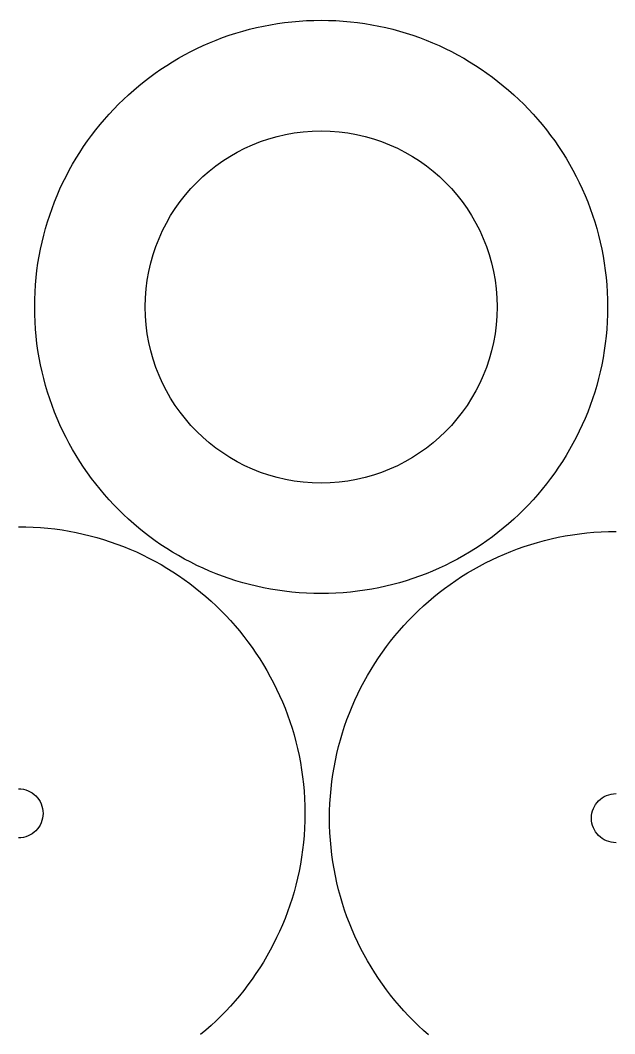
# Model space of a CAD drawing. Extents: x 378 to 958, y 20 to 900.
# Drawn here: x 812.7 to 885.3, y 658.4 to 782.1 of the extents above; entities that cross this region are included whole.
import ezdxf

# ---------------------------------------------------------------- set-up
doc = ezdxf.new("R2010")
doc.units = 0
doc.layers.get('0').update_dxf_attribs({"linetype": 'CONTINUOUS'})

msp = doc.modelspace()

# ---------------------------------------------------------------- linework, layer by layer
at = {"color": 4}
for p, q in [((845.865136, 781.917749), (846.750789, 781.996391)), ((846.750789, 781.996391), (847.642628, 782.052905)), ((847.642628, 782.052905), (848.540381, 782.087014)), ((848.540381, 782.087014), (849.443771, 782.098445)), ((849.443771, 782.098445), (850.347161, 782.087014)), ((850.347161, 782.087014), (851.244913, 782.052905)), ((851.244913, 782.052905), (852.136753, 781.996391)), ((852.136753, 781.996391), (853.022405, 781.917749)), ((839.035643, 780.524952), (839.861902, 780.770731)), ((839.861902, 780.770731), (840.696547, 780.99658)), ((840.696547, 780.99658), (841.539304, 781.202223)), ((841.539304, 781.202223), (842.389897, 781.387388)), ((842.389897, 781.387388), (843.248051, 781.551797)), ((843.248051, 781.551797), (844.113493, 781.695177)), ((844.113493, 781.695177), (844.985946, 781.817253)), ((844.985946, 781.817253), (845.865136, 781.917749)), ((853.022405, 781.917749), (853.901596, 781.817253)), ((853.901596, 781.817253), (854.774049, 781.695177)), ((854.774049, 781.695177), (855.63949, 781.551797)), ((855.63949, 781.551797), (856.497645, 781.387388)), ((856.497645, 781.387388), (857.348238, 781.202223)), ((857.348238, 781.202223), (858.190994, 780.99658)), ((858.190994, 780.99658), (859.025639, 780.770731)), ((859.025639, 780.770731), (859.851898, 780.524952)), ((835.819966, 779.348033), (836.609932, 779.670783)), ((836.609932, 779.670783), (837.409383, 779.974703)), ((837.409383, 779.974703), (838.218045, 780.259518)), ((838.218045, 780.259518), (839.035643, 780.524952)), ((859.851898, 780.524952), (860.669496, 780.259518)), ((860.669496, 780.259518), (861.478158, 779.974703)), ((861.478158, 779.974703), (862.27761, 779.670783)), ((862.27761, 779.670783), (863.067575, 779.348033)), ((832.760456, 777.874222), (833.509731, 778.269546)), ((833.509731, 778.269546), (834.269591, 778.647139)), ((834.269591, 778.647139), (835.039761, 779.006727)), ((835.039761, 779.006727), (835.819966, 779.348033)), ((863.067575, 779.348033), (863.847781, 779.006727)), ((863.847781, 779.006727), (864.617951, 778.647139)), ((864.617951, 778.647139), (865.377811, 778.269546)), ((865.377811, 778.269546), (866.127086, 777.874222)), ((830.57889, 776.58461), (831.294761, 777.031479)), ((831.294761, 777.031479), (832.022041, 777.461441)), ((832.022041, 777.461441), (832.760456, 777.874222)), ((866.127086, 777.874222), (866.865501, 777.461441)), ((866.865501, 777.461441), (867.592781, 777.031479)), ((867.592781, 777.031479), (868.308652, 776.58461)), ((829.182476, 775.641252), (829.874703, 776.121109)), ((829.874703, 776.121109), (830.57889, 776.58461)), ((868.308652, 776.58461), (869.012838, 776.121109)), ((869.012838, 776.121109), (869.705065, 775.641252)), ((827.180299, 774.106287), (827.834999, 774.633566)), ((827.834999, 774.633566), (828.502483, 775.145313)), ((828.502483, 775.145313), (829.182476, 775.641252)), ((869.705065, 775.641252), (870.385058, 775.145313)), ((870.385058, 775.145313), (871.052542, 774.633566)), ((871.052542, 774.633566), (871.707243, 774.106287)), ((825.910349, 773.006232), (826.538657, 773.563751)), ((826.538657, 773.563751), (827.180299, 774.106287)), ((871.707243, 774.106287), (872.348884, 773.563751)), ((872.348884, 773.563751), (872.977192, 773.006232)), ((824.694833, 771.847345), (825.29565, 772.434005)), ((825.29565, 772.434005), (825.910349, 773.006232)), ((872.977192, 773.006232), (873.591892, 772.434005)), ((873.591892, 772.434005), (874.192708, 771.847345)), ((823.535949, 770.631827), (824.108175, 771.246528)), ((824.108175, 771.246528), (824.694833, 771.847345)), ((874.192708, 771.847345), (874.779367, 771.246528)), ((874.779367, 771.246528), (875.351592, 770.631827)), ((822.435897, 769.361876), (822.978432, 770.003518)), ((822.978432, 770.003518), (823.535949, 770.631827)), ((875.351592, 770.631827), (875.90911, 770.003518)), ((875.90911, 770.003518), (876.451645, 769.361876)), ((821.396874, 768.03969), (821.908619, 768.707175)), ((821.908619, 768.707175), (822.435897, 769.361876)), ((846.169469, 768.350721), (847.245475, 768.487445)), ((847.245475, 768.487445), (848.337359, 768.57047)), ((848.337359, 768.57047), (849.443771, 768.598445)), ((849.443771, 768.598445), (850.550182, 768.57047)), ((850.550182, 768.57047), (851.642067, 768.487445)), ((851.642067, 768.487445), (852.718073, 768.350721)), ((876.451645, 769.361876), (876.978922, 768.707175)), ((876.978922, 768.707175), (877.490667, 768.03969)), ((820.42108, 766.667469), (820.900936, 767.359696)), ((820.900936, 767.359696), (821.396874, 768.03969)), ((841.074883, 766.908894), (842.051238, 767.293851)), ((842.051238, 767.293851), (843.050225, 767.631863)), ((843.050225, 767.631863), (844.070493, 767.921579)), ((844.070493, 767.921579), (845.110691, 768.161649)), ((845.110691, 768.161649), (846.169469, 768.350721)), ((852.718073, 768.350721), (853.77685, 768.161649)), ((853.77685, 768.161649), (854.817048, 767.921579)), ((854.817048, 767.921579), (855.837316, 767.631863)), ((855.837316, 767.631863), (856.836303, 767.293851)), ((856.836303, 767.293851), (857.812658, 766.908894)), ((877.490667, 768.03969), (877.986605, 767.359696)), ((877.986605, 767.359696), (878.466461, 766.667469)), ((819.510714, 765.247411), (819.957581, 765.963282)), ((819.957581, 765.963282), (820.42108, 766.667469)), ((838.295115, 765.48586), (839.195471, 766.003547)), ((839.195471, 766.003547), (840.122511, 766.478342)), ((840.122511, 766.478342), (841.074883, 766.908894)), ((857.812658, 766.908894), (858.765031, 766.478342)), ((858.765031, 766.478342), (859.692071, 766.003547)), ((859.692071, 766.003547), (860.592426, 765.48586)), ((878.466461, 766.667469), (878.92996, 765.963282)), ((878.92996, 765.963282), (879.376827, 765.247411)), ((819.080753, 764.520131), (819.510714, 765.247411)), ((836.579858, 764.327209), (837.422794, 764.92663)), ((837.422794, 764.92663), (838.295115, 765.48586)), ((860.592426, 765.48586), (861.464747, 764.92663)), ((861.464747, 764.92663), (862.307683, 764.327209)), ((879.376827, 765.247411), (879.806788, 764.520131)), ((818.272651, 763.032441), (818.667974, 763.781716)), ((818.667974, 763.781716), (819.080753, 764.520131)), ((834.987546, 763.013197), (835.767659, 763.688948)), ((835.767659, 763.688948), (836.579858, 764.327209)), ((862.307683, 764.327209), (863.119883, 763.688948)), ((863.119883, 763.688948), (863.899996, 763.013197)), ((879.806788, 764.520131), (880.219567, 763.781716)), ((880.219567, 763.781716), (880.61489, 763.032441)), ((817.535474, 761.502412), (817.89506, 762.272582)), ((817.89506, 762.272582), (818.272651, 763.032441)), ((833.528984, 761.55463), (834.240871, 762.301308)), ((834.240871, 762.301308), (834.987546, 763.013197)), ((863.899996, 763.013197), (864.646671, 762.301308)), ((864.646671, 762.301308), (865.358558, 761.55463)), ((880.61489, 763.032441), (880.992482, 762.272582)), ((880.992482, 762.272582), (881.352068, 761.502412)), ((817.194169, 760.722208), (817.535474, 761.502412)), ((832.853236, 760.774516), (833.528984, 761.55463)), ((865.358558, 761.55463), (866.034306, 760.774516)), ((881.352068, 761.502412), (881.693372, 760.722208)), ((816.567502, 759.132793), (816.87142, 759.932243)), ((816.87142, 759.932243), (817.194169, 760.722208)), ((831.61556, 759.119378), (832.214978, 759.962315)), ((832.214978, 759.962315), (832.853236, 760.774516)), ((866.034306, 760.774516), (866.672564, 759.962315)), ((866.672564, 759.962315), (867.271982, 759.119378)), ((881.693372, 760.722208), (882.016121, 759.932243)), ((882.016121, 759.932243), (882.32004, 759.132793)), ((816.282689, 758.324132), (816.567502, 759.132793)), ((831.056333, 758.247056), (831.61556, 759.119378)), ((867.271982, 759.119378), (867.831208, 758.247056)), ((882.32004, 759.132793), (882.604853, 758.324132)), ((815.771478, 756.680279), (816.017256, 757.506536)), ((816.017256, 757.506536), (816.282689, 758.324132)), ((830.063857, 756.419662), (830.538649, 757.346701)), ((830.538649, 757.346701), (831.056333, 758.247056)), ((867.831208, 758.247056), (868.348893, 757.346701)), ((868.348893, 757.346701), (868.823685, 756.419662)), ((882.604853, 758.324132), (882.870286, 757.506536)), ((882.870286, 757.506536), (883.116063, 756.680279)), ((815.54563, 755.845635), (815.771478, 756.680279)), ((829.633308, 755.467291), (830.063857, 756.419662)), ((868.823685, 756.419662), (869.254233, 755.467291)), ((883.116063, 756.680279), (883.341911, 755.845635)), ((815.154824, 754.152291), (815.339988, 755.002881)), ((815.339988, 755.002881), (815.54563, 755.845635)), ((829.248354, 754.490938), (829.633308, 755.467291)), ((869.254233, 755.467291), (869.639188, 754.490938)), ((883.341911, 755.845635), (883.547554, 755.002881)), ((883.547554, 755.002881), (883.732717, 754.152291)), ((814.990416, 753.294139), (815.154824, 754.152291)), ((828.910344, 753.491954), (829.248354, 754.490938)), ((869.639188, 754.490938), (869.977197, 753.491954)), ((883.732717, 754.152291), (883.897126, 753.294139)), ((814.724962, 751.55625), (814.847037, 752.4287)), ((814.847037, 752.4287), (814.990416, 753.294139)), ((828.380563, 751.431496), (828.620631, 752.47169)), ((828.620631, 752.47169), (828.910344, 753.491954)), ((869.977197, 753.491954), (870.266911, 752.47169)), ((870.266911, 752.47169), (870.506979, 751.431496)), ((883.897126, 753.294139), (884.040505, 752.4287)), ((884.040505, 752.4287), (884.16258, 751.55625)), ((814.624466, 750.677064), (814.724962, 751.55625)), ((828.191492, 750.372724), (828.380563, 751.431496)), ((870.506979, 751.431496), (870.696049, 750.372724)), ((884.16258, 751.55625), (884.263076, 750.677064)), ((814.545824, 749.791415), (814.624466, 750.677064)), ((828.05477, 749.296725), (828.191492, 750.372724)), ((870.696049, 750.372724), (870.832772, 749.296725)), ((884.263076, 750.677064), (884.341717, 749.791415)), ((814.455202, 748.001831), (814.489311, 748.899579)), ((814.489311, 748.899579), (814.545824, 749.791415)), ((827.971746, 748.204848), (828.05477, 749.296725)), ((870.832772, 749.296725), (870.915796, 748.204848)), ((884.341717, 749.791415), (884.398231, 748.899579)), ((884.398231, 748.899579), (884.43234, 748.001831)), ((814.443771, 747.098445), (814.455202, 748.001831)), ((827.943771, 747.098445), (827.971746, 748.204848)), ((870.915796, 748.204848), (870.943771, 747.098445)), ((884.43234, 748.001831), (884.443771, 747.098445)), ((814.455202, 746.195055), (814.443771, 747.098445)), ((814.489311, 745.297303), (814.455202, 746.195055)), ((827.971746, 745.992033), (827.943771, 747.098445)), ((870.943771, 747.098445), (870.915796, 745.992033)), ((884.43234, 746.195055), (884.398231, 745.297303)), ((884.443771, 747.098445), (884.43234, 746.195055)), ((814.545824, 744.405463), (814.489311, 745.297303)), ((828.05477, 744.900148), (827.971746, 745.992033)), ((828.191492, 743.824141), (828.05477, 744.900148)), ((870.832772, 744.900148), (870.696049, 743.824141)), ((870.915796, 745.992033), (870.832772, 744.900148)), ((884.398231, 745.297303), (884.341717, 744.405463)), ((814.624466, 743.519811), (814.545824, 744.405463)), ((828.380563, 742.765361), (828.191492, 743.824141)), ((870.696049, 743.824141), (870.506979, 742.765361)), ((884.341717, 744.405463), (884.263076, 743.519811)), ((814.724962, 742.64062), (814.624466, 743.519811)), ((814.847037, 741.768167), (814.724962, 742.64062)), ((828.620631, 741.725161), (828.380563, 742.765361)), ((870.506979, 742.765361), (870.266911, 741.725161)), ((884.16258, 742.64062), (884.040505, 741.768167)), ((884.263076, 743.519811), (884.16258, 742.64062)), ((814.990416, 740.902726), (814.847037, 741.768167)), ((828.910344, 740.704891), (828.620631, 741.725161)), ((870.266911, 741.725161), (869.977197, 740.704891)), ((884.040505, 741.768167), (883.897126, 740.902726)), ((815.154824, 740.044571), (814.990416, 740.902726)), ((815.339988, 739.193978), (815.154824, 740.044571)), ((829.248354, 739.705901), (828.910344, 740.704891)), ((869.977197, 740.704891), (869.639188, 739.705901)), ((883.732717, 740.044571), (883.547554, 739.193978)), ((883.897126, 740.902726), (883.732717, 740.044571)), ((815.54563, 738.351222), (815.339988, 739.193978)), ((829.633308, 738.729542), (829.248354, 739.705901)), ((830.063857, 737.777166), (829.633308, 738.729542)), ((869.254233, 738.729542), (868.823685, 737.777166)), ((869.639188, 739.705901), (869.254233, 738.729542)), ((883.547554, 739.193978), (883.341911, 738.351222)), ((815.771478, 737.516577), (815.54563, 738.351222)), ((816.017256, 736.690318), (815.771478, 737.516577)), ((830.538649, 736.850122), (830.063857, 737.777166)), ((868.823685, 737.777166), (868.348893, 736.850122)), ((883.116063, 737.516577), (882.870286, 736.690318)), ((883.341911, 738.351222), (883.116063, 737.516577)), ((816.282689, 735.87272), (816.017256, 736.690318)), ((831.056333, 735.949763), (830.538649, 736.850122)), ((868.348893, 736.850122), (867.831208, 735.949763)), ((882.870286, 736.690318), (882.604853, 735.87272)), ((816.567502, 735.064058), (816.282689, 735.87272)), ((816.87142, 734.264606), (816.567502, 735.064058)), ((831.61556, 735.077437), (831.056333, 735.949763)), ((832.214978, 734.234497), (831.61556, 735.077437)), ((867.271982, 735.077437), (866.672564, 734.234497)), ((867.831208, 735.949763), (867.271982, 735.077437)), ((882.32004, 735.064058), (882.016121, 734.264606)), ((882.604853, 735.87272), (882.32004, 735.064058)), ((817.194169, 733.474641), (816.87142, 734.264606)), ((832.853236, 733.422293), (832.214978, 734.234497)), ((866.672564, 734.234497), (866.034306, 733.422293)), ((882.016121, 734.264606), (881.693372, 733.474641)), ((817.535474, 732.694435), (817.194169, 733.474641)), ((817.89506, 731.924265), (817.535474, 732.694435)), ((833.528984, 732.642175), (832.853236, 733.422293)), ((834.240871, 731.895495), (833.528984, 732.642175)), ((865.358558, 732.642175), (864.646671, 731.895495)), ((866.034306, 733.422293), (865.358558, 732.642175)), ((881.352068, 732.694435), (880.992482, 731.924265)), ((881.693372, 733.474641), (881.352068, 732.694435)), ((818.272651, 731.164405), (817.89506, 731.924265)), ((834.987546, 731.183604), (834.240871, 731.895495)), ((864.646671, 731.895495), (863.899996, 731.183604)), ((880.992482, 731.924265), (880.61489, 731.164405)), ((818.667974, 730.415131), (818.272651, 731.164405)), ((819.080753, 729.676715), (818.667974, 730.415131)), ((835.767659, 730.507851), (834.987546, 731.183604)), ((836.579858, 729.869588), (835.767659, 730.507851)), ((863.119883, 730.507851), (862.307683, 729.869588)), ((863.899996, 731.183604), (863.119883, 730.507851)), ((880.219567, 730.415131), (879.806788, 729.676715)), ((880.61489, 731.164405), (880.219567, 730.415131)), ((819.510714, 728.949435), (819.080753, 729.676715)), ((819.957581, 728.233564), (819.510714, 728.949435)), ((837.422794, 729.270166), (836.579858, 729.869588)), ((838.295115, 728.710935), (837.422794, 729.270166)), ((861.464747, 729.270166), (860.592426, 728.710935)), ((862.307683, 729.869588), (861.464747, 729.270166)), ((879.376827, 728.949435), (878.92996, 728.233564)), ((879.806788, 729.676715), (879.376827, 728.949435)), ((820.42108, 727.529378), (819.957581, 728.233564)), ((839.195471, 728.193246), (838.295115, 728.710935)), ((840.122511, 727.718451), (839.195471, 728.193246)), ((841.074883, 727.287898), (840.122511, 727.718451)), ((858.765031, 727.718451), (857.812658, 727.287898)), ((859.692071, 728.193246), (858.765031, 727.718451)), ((860.592426, 728.710935), (859.692071, 728.193246)), ((878.92996, 728.233564), (878.466461, 727.529378)), ((820.900936, 726.837151), (820.42108, 727.529378)), ((821.396874, 726.157158), (820.900936, 726.837151)), ((842.051238, 726.902941), (841.074883, 727.287898)), ((843.050225, 726.564928), (842.051238, 726.902941)), ((844.070493, 726.275212), (843.050225, 726.564928)), ((855.837316, 726.564928), (854.817048, 726.275212)), ((856.836303, 726.902941), (855.837316, 726.564928)), ((857.812658, 727.287898), (856.836303, 726.902941)), ((877.986605, 726.837151), (877.490667, 726.157158)), ((878.466461, 727.529378), (877.986605, 726.837151)), ((821.908619, 725.489674), (821.396874, 726.157158)), ((822.435897, 724.834974), (821.908619, 725.489674)), ((845.110691, 726.035142), (844.070493, 726.275212)), ((846.169469, 725.84607), (845.110691, 726.035142)), ((847.245475, 725.709345), (846.169469, 725.84607)), ((848.337359, 725.626321), (847.245475, 725.709345)), ((849.443771, 725.598345), (848.337359, 725.626321)), ((850.550182, 725.626321), (849.443771, 725.598345)), ((851.642067, 725.709345), (850.550182, 725.626321)), ((852.718073, 725.84607), (851.642067, 725.709345)), ((853.77685, 726.035142), (852.718073, 725.84607)), ((854.817048, 726.275212), (853.77685, 726.035142)), ((876.978922, 725.489674), (876.451645, 724.834974)), ((877.490667, 726.157158), (876.978922, 725.489674)), ((822.978432, 724.193332), (822.435897, 724.834974)), ((823.535949, 723.565024), (822.978432, 724.193332)), ((875.90911, 724.193332), (875.351592, 723.565024)), ((876.451645, 724.834974), (875.90911, 724.193332)), ((824.108175, 722.950324), (823.535949, 723.565024)), ((824.694833, 722.349508), (824.108175, 722.950324)), ((874.779367, 722.950324), (874.192708, 722.349508)), ((875.351592, 723.565024), (874.779367, 722.950324)), ((825.29565, 721.762849), (824.694833, 722.349508)), ((825.910349, 721.190624), (825.29565, 721.762849)), ((873.591892, 721.762849), (872.977192, 721.190624)), ((874.192708, 722.349508), (873.591892, 721.762849)), ((812.459519, 720.273249), (813.362909, 720.261818)), ((813.362909, 720.261818), (814.260661, 720.227708)), ((814.260661, 720.227708), (815.152501, 720.171195)), ((815.152501, 720.171195), (816.038153, 720.092553)), ((826.538657, 720.633106), (825.910349, 721.190624)), ((827.180299, 720.090571), (826.538657, 720.633106)), ((872.348884, 720.633106), (871.707243, 720.090571)), ((872.977192, 721.190624), (872.348884, 720.633106)), ((816.038153, 720.092553), (816.917344, 719.992057)), ((816.917344, 719.992057), (817.789797, 719.869983)), ((817.789797, 719.869983), (818.655238, 719.726603)), ((818.655238, 719.726603), (819.513393, 719.562195)), ((819.513393, 719.562195), (820.363986, 719.377032)), ((820.363986, 719.377032), (821.206742, 719.171389)), ((821.206742, 719.171389), (822.041387, 718.945541)), ((822.041387, 718.945541), (822.867646, 718.699764)), ((827.834999, 719.563294), (827.180299, 720.090571)), ((828.502483, 719.051549), (827.834999, 719.563294)), ((829.182476, 718.555611), (828.502483, 719.051549)), ((870.385058, 719.051549), (869.705065, 718.555611)), ((871.052542, 719.563294), (870.385058, 719.051549)), ((871.707243, 720.090571), (871.052542, 719.563294)), ((877.5708, 718.788055), (878.421393, 718.973218)), ((878.421393, 718.973218), (879.279547, 719.137627)), ((879.279547, 719.137627), (880.144989, 719.281006)), ((880.144989, 719.281006), (881.017442, 719.403081)), ((881.017442, 719.403081), (881.896632, 719.503577)), ((881.896632, 719.503577), (882.782285, 719.582219)), ((882.782285, 719.582219), (883.674125, 719.638732)), ((883.674125, 719.638732), (884.571877, 719.672841)), ((884.571877, 719.672841), (885.475267, 719.684272)), ((822.867646, 718.699764), (823.685244, 718.434331)), ((823.685244, 718.434331), (824.493906, 718.149518)), ((824.493906, 718.149518), (825.293358, 717.845599)), ((825.293358, 717.845599), (826.083323, 717.52285)), ((829.874703, 718.075755), (829.182476, 718.555611)), ((830.57889, 717.612256), (829.874703, 718.075755)), ((869.012838, 718.075755), (868.308652, 717.612256)), ((869.705065, 718.555611), (869.012838, 718.075755)), ((873.440879, 717.560541), (874.249541, 717.845354)), ((874.249541, 717.845354), (875.067139, 718.110787)), ((875.067139, 718.110787), (875.893398, 718.356565)), ((875.893398, 718.356565), (876.728043, 718.582412)), ((876.728043, 718.582412), (877.5708, 718.788055)), ((826.083323, 717.52285), (826.863529, 717.181545)), ((826.863529, 717.181545), (827.633699, 716.82196)), ((827.633699, 716.82196), (828.393559, 716.444368)), ((828.393559, 716.444368), (829.142834, 716.049045)), ((831.294761, 717.165389), (830.57889, 717.612256)), ((832.022041, 716.735428), (831.294761, 717.165389)), ((832.760456, 716.322649), (832.022041, 716.735428)), ((866.865501, 716.735428), (866.127086, 716.322649)), ((867.592781, 717.165389), (866.865501, 716.735428)), ((868.308652, 717.612256), (867.592781, 717.165389)), ((870.301087, 716.232983), (871.071257, 716.592569)), ((871.071257, 716.592569), (871.851462, 716.933874)), ((871.851462, 716.933874), (872.641428, 717.256623)), ((872.641428, 717.256623), (873.440879, 717.560541)), ((829.142834, 716.049045), (829.881249, 715.636266)), ((829.881249, 715.636266), (830.608529, 715.206305)), ((830.608529, 715.206305), (831.3244, 714.759438)), ((833.509731, 715.927326), (832.760456, 716.322649)), ((834.269591, 715.549734), (833.509731, 715.927326)), ((835.039761, 715.190149), (834.269591, 715.549734)), ((835.819966, 714.848844), (835.039761, 715.190149)), ((863.847781, 715.190149), (863.067575, 714.848844)), ((864.617951, 715.549734), (863.847781, 715.190149)), ((865.377811, 715.927326), (864.617951, 715.549734)), ((866.127086, 716.322649), (865.377811, 715.927326)), ((868.053537, 715.047289), (868.791952, 715.460069)), ((868.791952, 715.460069), (869.541227, 715.855391)), ((869.541227, 715.855391), (870.301087, 716.232983)), ((831.3244, 714.759438), (832.028586, 714.295939)), ((832.028586, 714.295939), (832.720813, 713.816083)), ((836.609932, 714.526095), (835.819966, 714.848844)), ((837.409383, 714.222176), (836.609932, 714.526095)), ((838.218045, 713.937363), (837.409383, 714.222176)), ((839.035643, 713.67193), (838.218045, 713.937363)), ((860.669496, 713.937363), (859.851898, 713.67193)), ((861.478158, 714.222176), (860.669496, 713.937363)), ((862.27761, 714.526095), (861.478158, 714.222176)), ((863.067575, 714.848844), (862.27761, 714.526095)), ((865.906199, 713.706963), (866.610386, 714.170462)), ((866.610386, 714.170462), (867.326257, 714.617329)), ((867.326257, 714.617329), (868.053537, 715.047289)), ((832.720813, 713.816083), (833.400806, 713.320145)), ((833.400806, 713.320145), (834.06829, 712.8084)), ((834.06829, 712.8084), (834.722991, 712.281122)), ((839.861902, 713.426153), (839.035643, 713.67193)), ((840.696547, 713.200305), (839.861902, 713.426153)), ((841.539304, 712.994662), (840.696547, 713.200305)), ((842.389897, 712.809499), (841.539304, 712.994662)), ((843.248051, 712.64509), (842.389897, 712.809499)), ((856.497645, 712.809499), (855.63949, 712.64509)), ((857.348238, 712.994662), (856.497645, 712.809499)), ((858.190994, 713.200305), (857.348238, 712.994662)), ((859.025639, 713.426153), (858.190994, 713.200305)), ((859.851898, 713.67193), (859.025639, 713.426153)), ((863.866495, 712.219424), (864.533979, 712.731169)), ((864.533979, 712.731169), (865.213972, 713.227107)), ((865.213972, 713.227107), (865.906199, 713.706963)), ((834.722991, 712.281122), (835.364632, 711.738587)), ((835.364632, 711.738587), (835.99294, 711.18107)), ((844.113493, 712.501711), (843.248051, 712.64509)), ((844.985946, 712.379636), (844.113493, 712.501711)), ((845.865136, 712.279141), (844.985946, 712.379636)), ((846.750789, 712.200499), (845.865136, 712.279141)), ((847.642628, 712.143986), (846.750789, 712.200499)), ((848.540381, 712.109876), (847.642628, 712.143986)), ((849.443771, 712.098445), (848.540381, 712.109876)), ((850.347161, 712.109876), (849.443771, 712.098445)), ((851.244913, 712.143986), (850.347161, 712.109876)), ((852.136753, 712.200499), (851.244913, 712.143986)), ((853.022405, 712.279141), (852.136753, 712.200499)), ((853.901596, 712.379636), (853.022405, 712.279141)), ((854.774049, 712.501711), (853.901596, 712.379636)), ((855.63949, 712.64509), (854.774049, 712.501711)), ((862.570153, 711.149611), (863.211795, 711.692146)), ((863.211795, 711.692146), (863.866495, 712.219424)), ((835.99294, 711.18107), (836.60764, 710.608844)), ((836.60764, 710.608844), (837.208456, 710.022186)), ((861.327146, 710.019868), (861.941845, 710.592093)), ((861.941845, 710.592093), (862.570153, 711.149611)), ((837.208456, 710.022186), (837.795115, 709.42137)), ((837.795115, 709.42137), (838.36734, 708.80667)), ((860.139671, 708.832393), (860.726329, 709.43321)), ((860.726329, 709.43321), (861.327146, 710.019868)), ((838.36734, 708.80667), (838.924858, 708.178362)), ((838.924858, 708.178362), (839.467393, 707.53672)), ((859.009928, 707.589385), (859.567446, 708.217694)), ((859.567446, 708.217694), (860.139671, 708.832393)), ((839.467393, 707.53672), (839.99467, 706.88202)), ((839.99467, 706.88202), (840.506415, 706.214536)), ((857.940115, 706.293044), (858.467393, 706.947744)), ((858.467393, 706.947744), (859.009928, 707.589385)), ((840.506415, 706.214536), (841.002353, 705.534543)), ((841.002353, 705.534543), (841.482209, 704.842316)), ((856.932432, 704.945567), (857.42837, 705.62556)), ((857.42837, 705.62556), (857.940115, 706.293044)), ((841.482209, 704.842316), (841.945708, 704.13813)), ((841.945708, 704.13813), (842.392575, 703.422259)), ((855.989077, 703.549153), (856.452576, 704.25334)), ((856.452576, 704.25334), (856.932432, 704.945567)), ((842.392575, 703.422259), (842.822536, 702.694978)), ((855.11225, 702.106002), (855.54221, 702.833282)), ((855.54221, 702.833282), (855.989077, 703.549153)), ((842.822536, 702.694978), (843.235315, 701.956563)), ((843.235315, 701.956563), (843.630638, 701.207288)), ((854.69947, 701.367587), (855.11225, 702.106002)), ((843.630638, 701.207288), (844.00823, 700.447429)), ((844.00823, 700.447429), (844.367816, 699.677259)), ((853.926556, 699.858452), (854.304147, 700.618312)), ((854.304147, 700.618312), (854.69947, 701.367587)), ((844.367816, 699.677259), (844.70912, 698.897053)), ((853.225665, 698.308077), (853.56697, 699.088282)), ((853.56697, 699.088282), (853.926556, 699.858452)), ((844.70912, 698.897053), (845.031869, 698.107087)), ((845.031869, 698.107087), (845.335788, 697.307636)), ((852.902916, 697.518111), (853.225665, 698.308077)), ((845.335788, 697.307636), (845.620601, 696.498974)), ((852.314185, 695.909998), (852.598998, 696.71866)), ((852.598998, 696.71866), (852.902916, 697.518111)), ((845.620601, 696.498974), (845.886034, 695.681376)), ((845.886034, 695.681376), (846.131811, 694.855117)), ((852.048752, 695.0924), (852.314185, 695.909998)), ((846.131811, 694.855117), (846.357659, 694.020472)), ((851.577127, 693.431496), (851.802974, 694.266141)), ((851.802974, 694.266141), (852.048752, 695.0924)), ((846.357659, 694.020472), (846.563302, 693.177715)), ((846.563302, 693.177715), (846.748465, 692.327123)), ((851.371484, 692.588739), (851.577127, 693.431496)), ((846.748465, 692.327123), (846.912874, 691.468968)), ((851.021912, 690.879992), (851.186321, 691.738146)), ((851.186321, 691.738146), (851.371484, 692.588739)), ((846.912874, 691.468968), (847.056253, 690.603527)), ((847.056253, 690.603527), (847.178328, 689.731073)), ((850.878533, 690.01455), (851.021912, 690.879992)), ((847.178328, 689.731073), (847.278824, 688.851883)), ((850.756458, 689.142097), (850.878533, 690.01455)), ((847.278824, 688.851883), (847.357465, 687.966231)), ((847.357465, 687.966231), (847.413979, 687.074391)), ((850.57732, 687.377254), (850.655962, 688.262907)), ((850.655962, 688.262907), (850.756458, 689.142097)), ((847.413979, 687.074391), (847.448088, 686.176638)), ((850.520807, 686.485414), (850.57732, 687.377254)), ((847.448088, 686.176638), (847.459519, 685.273249)), ((850.475267, 684.684272), (850.486698, 685.587662)), ((850.486698, 685.587662), (850.520807, 686.485414)), ((847.448088, 684.369859), (847.413979, 683.472106)), ((847.459519, 685.273249), (847.448088, 684.369859)), ((850.486698, 683.780882), (850.475267, 684.684272)), ((847.413979, 683.472106), (847.357465, 682.580266)), ((850.520807, 682.88313), (850.486698, 683.780882)), ((847.357465, 682.580266), (847.278824, 681.694614)), ((850.57732, 681.99129), (850.520807, 682.88313)), ((850.655962, 681.105637), (850.57732, 681.99129)), ((847.178328, 680.815424), (847.056253, 679.94297)), ((847.278824, 681.694614), (847.178328, 680.815424)), ((850.756458, 680.226447), (850.655962, 681.105637)), ((847.056253, 679.94297), (846.912874, 679.077529)), ((850.878533, 679.353994), (850.756458, 680.226447)), ((851.021912, 678.488553), (850.878533, 679.353994)), ((846.748465, 678.219374), (846.563302, 677.368782)), ((846.912874, 679.077529), (846.748465, 678.219374)), ((851.186321, 677.630398), (851.021912, 678.488553)), ((846.563302, 677.368782), (846.357659, 676.526025)), ((851.371484, 676.779805), (851.186321, 677.630398)), ((846.131811, 675.69138), (845.886034, 674.865121)), ((846.357659, 676.526025), (846.131811, 675.69138)), ((851.577127, 675.937049), (851.371484, 676.779805)), ((851.802974, 675.102404), (851.577127, 675.937049)), ((845.886034, 674.865121), (845.620601, 674.047523)), ((852.048752, 674.276145), (851.802974, 675.102404)), ((845.335788, 673.238861), (845.031869, 672.43941)), ((845.620601, 674.047523), (845.335788, 673.238861)), ((852.314185, 673.458547), (852.048752, 674.276145)), ((852.598998, 672.649885), (852.314185, 673.458547)), ((845.031869, 672.43941), (844.70912, 671.649444)), ((852.902916, 671.850433), (852.598998, 672.649885)), ((844.367816, 670.869238), (844.00823, 670.099068)), ((844.70912, 671.649444), (844.367816, 670.869238)), ((853.225665, 671.060467), (852.902916, 671.850433)), ((853.56697, 670.280262), (853.225665, 671.060467)), ((844.00823, 670.099068), (843.630638, 669.339209)), ((853.926556, 669.510092), (853.56697, 670.280262)), ((854.304147, 668.750232), (853.926556, 669.510092)), ((843.235315, 668.589934), (842.822536, 667.851519)), ((843.630638, 669.339209), (843.235315, 668.589934)), ((854.69947, 668.000957), (854.304147, 668.750232)), ((842.392575, 667.124238), (841.945708, 666.408368)), ((842.822536, 667.851519), (842.392575, 667.124238)), ((855.11225, 667.262542), (854.69947, 668.000957)), ((855.54221, 666.535262), (855.11225, 667.262542)), ((841.482209, 665.704181), (841.002353, 665.011954)), ((841.945708, 666.408368), (841.482209, 665.704181)), ((855.989077, 665.819391), (855.54221, 666.535262)), ((856.452576, 665.115205), (855.989077, 665.819391)), ((841.002353, 665.011954), (840.506415, 664.331961)), ((856.932432, 664.422978), (856.452576, 665.115205)), ((839.99467, 663.664477), (839.467393, 663.009777)), ((840.506415, 664.331961), (839.99467, 663.664477)), ((857.42837, 663.742985), (856.932432, 664.422978)), ((857.940115, 663.075501), (857.42837, 663.742985)), ((838.924858, 662.368135), (838.36734, 661.739827)), ((839.467393, 663.009777), (838.924858, 662.368135)), ((858.467393, 662.4208), (857.940115, 663.075501)), ((859.009928, 661.779159), (858.467393, 662.4208)), ((837.795115, 661.125127), (837.208456, 660.524311)), ((838.36734, 661.739827), (837.795115, 661.125127)), ((859.567446, 661.150851), (859.009928, 661.779159)), ((860.139671, 660.536151), (859.567446, 661.150851)), ((836.60764, 659.937653), (835.99294, 659.365427)), ((837.208456, 660.524311), (836.60764, 659.937653)), ((860.726329, 659.935335), (860.139671, 660.536151)), ((861.327146, 659.348676), (860.726329, 659.935335)), ((835.364632, 658.80791), (834.722991, 658.265375)), ((835.99294, 659.365427), (835.364632, 658.80791)), ((861.941845, 658.776451), (861.327146, 659.348676)), ((862.570153, 658.218933), (861.941845, 658.776451))]:
    msp.add_line(p, q, dxfattribs=at)
at = {"color": 7}
for p, q in [((812.459519, 688.273349), (812.766259, 688.257859)), ((812.766259, 688.257859), (813.064137, 688.212397)), ((813.064137, 688.212397), (813.351644, 688.138469)), ((813.351644, 688.138469), (813.627273, 688.037584)), ((813.627273, 688.037584), (813.889517, 687.911251)), ((813.889517, 687.911251), (814.136867, 687.760976)), ((814.136867, 687.760976), (814.367816, 687.588268)), ((814.367816, 687.588268), (814.580856, 687.394636)), ((814.580856, 687.394636), (814.774479, 687.181587)), ((814.774479, 687.181587), (814.947178, 686.950629)), ((814.947178, 686.950629), (815.097444, 686.70327)), ((883.160306, 686.59257), (883.353929, 686.80561)), ((883.353929, 686.80561), (883.566969, 686.999233)), ((883.566969, 686.999233), (883.797918, 687.171931)), ((883.797918, 687.171931), (884.045268, 687.322198)), ((884.045268, 687.322198), (884.307512, 687.448524)), ((884.307512, 687.448524), (884.583142, 687.549402)), ((884.583142, 687.549402), (884.870649, 687.623325)), ((884.870649, 687.623325), (885.168527, 687.668784)), ((885.168527, 687.668784), (885.475267, 687.684272)), ((815.097444, 686.70327), (815.22377, 686.441019)), ((815.22377, 686.441019), (815.324649, 686.165383)), ((815.324649, 686.165383), (815.398571, 685.877871)), ((815.398571, 685.877871), (815.444031, 685.57999)), ((815.444031, 685.57999), (815.459519, 685.273249)), ((882.536214, 685.28889), (882.610137, 685.576397)), ((882.610137, 685.576397), (882.711015, 685.852027)), ((882.711015, 685.852027), (882.837341, 686.114271)), ((882.837341, 686.114271), (882.987608, 686.361621)), ((882.987608, 686.361621), (883.160306, 686.59257)), ((815.324649, 684.381123), (815.22377, 684.105494)), ((815.398571, 684.668631), (815.324649, 684.381123)), ((815.444031, 684.966508), (815.398571, 684.668631)), ((815.459519, 685.273249), (815.444031, 684.966508)), ((882.475267, 684.684272), (882.490755, 684.991012)), ((882.490755, 684.377532), (882.475267, 684.684272)), ((882.490755, 684.991012), (882.536214, 685.28889)), ((882.536214, 684.079654), (882.490755, 684.377532)), ((814.580856, 683.151911), (814.367816, 682.958288)), ((814.774479, 683.364951), (814.580856, 683.151911)), ((814.947178, 683.5959), (814.774479, 683.364951)), ((815.097444, 683.84325), (814.947178, 683.5959)), ((815.22377, 684.105494), (815.097444, 683.84325)), ((882.610137, 683.792147), (882.536214, 684.079654)), ((882.711015, 683.516517), (882.610137, 683.792147)), ((882.837341, 683.254274), (882.711015, 683.516517)), ((882.987608, 683.006923), (882.837341, 683.254274)), ((883.160306, 682.775975), (882.987608, 683.006923)), ((812.766259, 682.288737), (812.459519, 682.273249)), ((813.064137, 682.334196), (812.766259, 682.288737)), ((813.351644, 682.408119), (813.064137, 682.334196)), ((813.627273, 682.508997), (813.351644, 682.408119)), ((813.889517, 682.635323), (813.627273, 682.508997)), ((814.136867, 682.785589), (813.889517, 682.635323)), ((814.367816, 682.958288), (814.136867, 682.785589)), ((883.353929, 682.562935), (883.160306, 682.775975)), ((883.566969, 682.369312), (883.353929, 682.562935)), ((883.797918, 682.196613), (883.566969, 682.369312)), ((884.045268, 682.046347), (883.797918, 682.196613)), ((884.307512, 681.920021), (884.045268, 682.046347)), ((884.583142, 681.819142), (884.307512, 681.920021)), ((884.870649, 681.74522), (884.583142, 681.819142)), ((885.168527, 681.69976), (884.870649, 681.74522)), ((885.475267, 681.684272), (885.168527, 681.69976))]:
    msp.add_line(p, q, dxfattribs=at)

doc.saveas('drawing.dxf')
